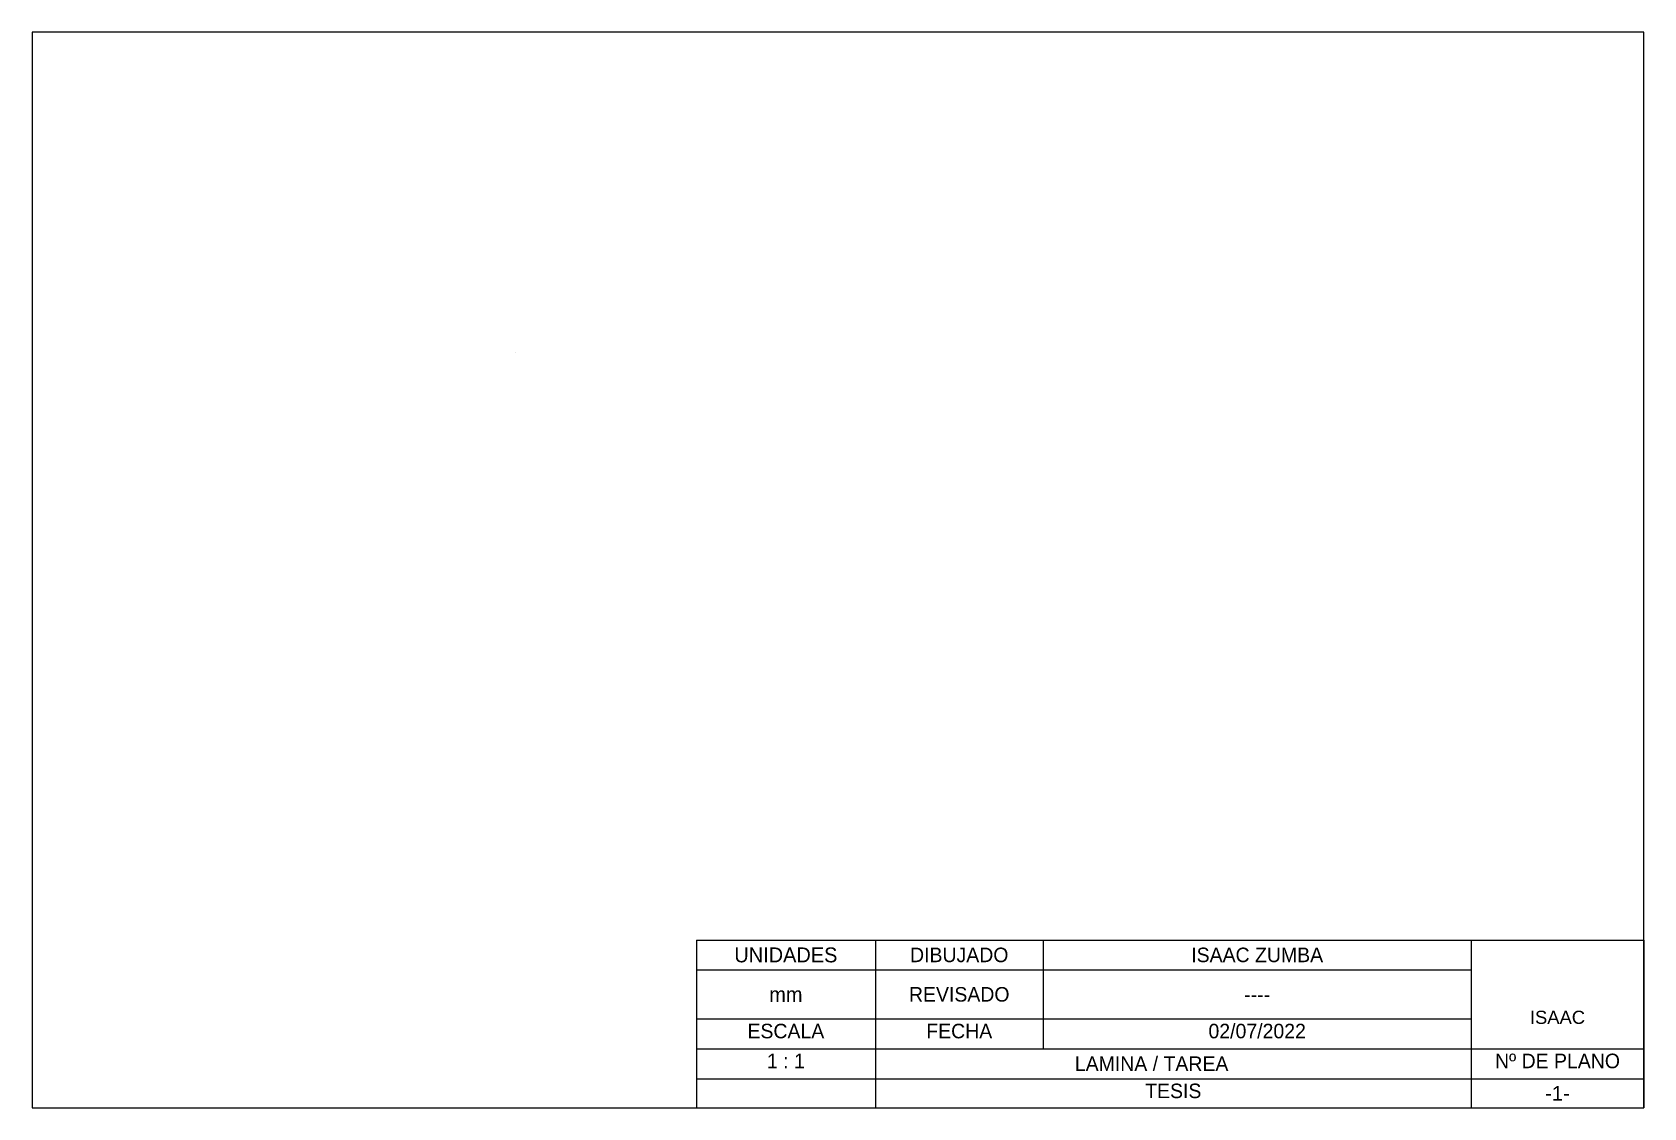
# Paper-space layout 'A4-HORIZONTAL' of a CAD drawing. Header units: millimetres. Extents: x 10 to 287, y 10 to 195.
import ezdxf

# ---------------------------------------------------------------- set-up
doc = ezdxf.new("R2010")
doc.units = ezdxf.units.MM
doc.layers.add('MARCO', color=7, linetype='Continuous')
doc.styles.add('Cajetin', font='DUBAI-LIGHT.TTF')
doc.styles.get("Standard").update_dxf_attribs({"font": 'arial.ttf'})

# ---------------------------------------------------------------- blocks, each defined once
blk = doc.blocks.new('*T12')
at = {"color": 0, "linetype": 'ByBlock', "lineweight": -2, "transparency": 16777216}
for p, q in [((0, 0), (162.85, 0)), ((0, 0), (0, -28.84)), ((30.78, 0), (30.78, -28.84)), ((59.61, 0), (59.61, -18.7)), ((133.19, 0), (133.19, -28.84)), ((162.85, 0), (162.85, -28.84)), ((0, -5.13), (133.19, -5.13)), ((0, -13.55), (133.19, -13.55)), ((0, -18.7), (162.85, -18.7)), ((0, -23.84), (162.85, -23.84)), ((0, -28.84), (162.85, -28.84))]:
    blk.add_line(p, q, dxfattribs=at)
at = {"color": 0, "transparency": 16777216, "style": 'Cajetin'}
for s, insert, char_height, width, attachment_point in [('UNIDADES', (15.39, -2.56), 2.565, 29.1083, 5), ('DIBUJADO', (45.19, -2.56), 2.501, 27.168, 5), ('ISAAC ZUMBA', (96.4, -2.56), 2.5011, 71.9142, 5), ('REVISADO', (45.19, -9.34), 2.501, 27.168, 5), ('mm', (15.39, -9.34), 2.565, 29.1083, 5), ('----', (96.4, -9.34), 2.501, 71.9142, 5), ('ESCALA', (15.39, -14.39), 2.501, 29.1083, 2), ('FECHA', (45.19, -14.39), 2.501, 27.168, 2), ('02/07/2022', (96.4, -14.39), 2.501, 71.9142, 2), ('1 : 1', (15.39, -19.53), 2.501, 29.1083, 2), ('                                    LAMINA / TAREA', (31.61, -21.27), 2.5011, 100.7496, 4), ('Nº DE PLANO', (148.02, -19.53), 2.5011, 27.9873, 2), ('TESIS', (81.98, -24.68), 2.501, 100.7496, 2)]:
    blk.add_mtext(s, dxfattribs=dict(at, insert=insert, char_height=char_height, width=width, attachment_point=attachment_point))
at = {"color": 0, "transparency": 16777216, "width": 27.9873, "attachment_point": 5}
for s, insert, char_height in [('\\P{\\H0.47852x;ISAAC}', (148.02, -9.35), 4.7287), ('\\A1;-1-', (148.02, -26.34), 2.501)]:
    blk.add_mtext(s, dxfattribs=dict(at, insert=insert, char_height=char_height))

psp = doc.layouts.new('A4-HORIZONTAL')

# ---------------------------------------------------------------- linework, layer by layer
psp.add_line((93.13, 139.83), (93.13, 139.83))
at = {"layer": 'MARCO'}
for p, q in [((287, 195), (10, 195)), ((10, 195), (10, 10)), ((287, 10), (287, 195)), ((10, 10), (287, 10)), ((287, 10), (287, 10))]:
    psp.add_line(p, q, dxfattribs=at)

# ---------------------------------------------------------------- block references
psp.add_blockref('*T12', (124.15, 38.84))

doc.saveas('drawing.dxf')
